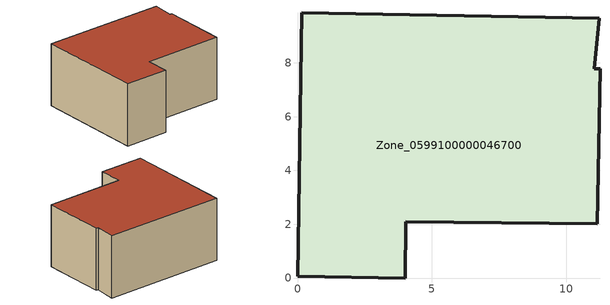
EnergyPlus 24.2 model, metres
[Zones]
Zone_0599100000046700
 floor ground (C_G): 0,0.06 0.16,9.86 11.22,9.67 11.05,7.79 11.26,7.79 11.15,2.01 4.03,2.1 4,0 z0
 wall outside (C_F): 0.16,9.86 0,0.06 4,0 4.03,2.1 11.15,2.01 11.26,7.79 11.05,7.79 11.22,9.67 0.16,9.86 z0:5.62
 roof outside (C_R): 11.22,9.67 0.16,9.86 0,0.06 4,0 4.03,2.1 11.15,2.01 11.26,7.79 11.05,7.79 z5.62
[BUILDING]
Pand.0599100000046700: North Axis=0; Terrain=City; Loads Convergence Tolerance Value=0.04; Temperature Convergence Tolerance Value=0.4; Solar Distribution=FullExterior; Maximum Number of Warmup Days=25; Minimum Number of Warmup Days=1
[Site:Location]
Rotterdam.The.Hague.AP_ZH_NLD Design_Conditions: Latitude=51.96; Longitude=4.45; Time Zone=1; Elevation=-4.5
[SITE:GROUNDTEMPERATURE:BUILDINGSURFACE]
18, 18, 18, 18, 18, 18, 18, 18, 18, 18, 18, 18
[MATERIAL] Thermal Absorptance=0.9; Solar Absorptance=0.7; Visible Absorptance=0.7
Name | Roughness | Thickness | Conductivity | Density | Specific Heat
G.D.1975-1991 | MediumSmooth | 0.15 | 0.288461 | 540 | 1210
F.D.1975-1991 | Rough | 0.3 | 0.230769 | 1920 | 840
R.D.1975-1991 | MediumRough | 0.2 | 0.153846 | 1500 | 1000
[CONSTRUCTION]
C_G: G.D.1975-1991
C_F: F.D.1975-1991
C_R: R.D.1975-1991
[ZONE]
Zone_0599100000046700: Type=1; Multiplier=1; Ceiling Height=Autocalculate; Volume=Autocalculate; Floor Area=autocalculate; Part of Total Floor Area=Yes
[ZONEINFILTRATION:DESIGNFLOWRATE]
Infil_Zone_0599100000046700: Zone or ZoneList or Space or SpaceList=Zone_0599100000046700; Schedule=AlwaysOn; Design Flow Rate Calculation Method=Flow/Area; Flow Rate per Floor Area=0.0042; Constant Term Coefficient=1; Temperature Term Coefficient=0; Velocity Term Coefficient=0; Velocity Squared Term Coefficient=0
[HVACTEMPLATE:ZONE:IDEALLOADSAIRSYSTEM]
Zone_0599100000046700: Maximum Heating Supply Air Temperature=50; Minimum Cooling Supply Air Temperature=13; Maximum Heating Supply Air Humidity Ratio=0.0156; Minimum Cooling Supply Air Humidity Ratio=0.0077; Heating Limit=NoLimit; Cooling Limit=NoLimit; Dehumidification Control Type=ConstantSensibleHeatRatio; Cooling Sensible Heat Ratio=0.7; Dehumidification Setpoint=60; Humidification Control Type=None; Humidification Setpoint=30; Outdoor Air Method=None; Outdoor Air Flow Rate per Person=0.00944; Outdoor Air Flow Rate per Zone Floor Area=0; Outdoor Air Flow Rate per Zone=0; Demand Controlled Ventilation Type=None; Outdoor Air Economizer Type=NoEconomizer; Heat Recovery Type=None; Sensible Heat Recovery Effectiveness=0.7; Latent Heat Recovery Effectiveness=0.65
[ZONECONTROL:THERMOSTAT]
ThermostatControl_Zone_0599100000046700: Zone or ZoneList=Zone_0599100000046700; Control Type Schedule=DualSetpointControlType; Control 1=Thermostat_Zone_0599100000046700; Temperature Difference Between Cutout And Setpoint=0
[THERMOSTATSETPOINT:DUALSETPOINT]
Thermostat_Zone_0599100000046700: Heating Setpoint Temperature Schedule=HeatingSetpoint_Zone_0599100000046700; Cooling Setpoint Temperature Schedule=CoolingSetpoint_Zone_0599100000046700
[SCHEDULE:COMPACT]
HeatingSetpoint_Zone_0599100000046700: Through: 12/31, For: AllDays, Until: 24:00, 21
CoolingSetpoint_Zone_0599100000046700: Through: 12/31, For: AllDays, Until: 24:00, 24
DualSetpointControlType: Through: 12/31, For: AllDays, Until: 24:00, 4
AlwaysOn: Through: 12/31, For: AllDays, Until: 24:00, 1
